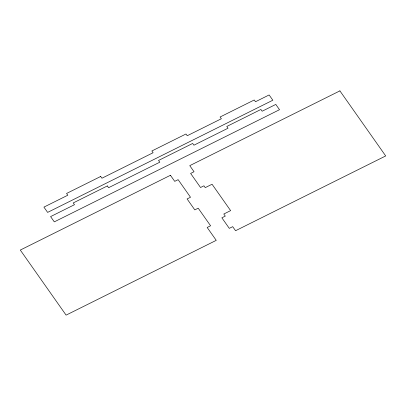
<?xml version="1.0" encoding="UTF-8"?>
<svg xmlns="http://www.w3.org/2000/svg" width="406" height="406" viewBox="0 0 406 406"><rect width="100%" height="100%" fill="white"/><g stroke="black" fill="none" stroke-linecap="round" stroke-linejoin="round"><path stroke-width="0.61" d="M100.688 176.468L66.564 193.464L67.802 195.225L43.919 207.121L47.629 212.394L272.842 100.226L269.127 94.948L255.475 101.749L254.237 99.988L220.118 116.984L221.356 118.745L187.232 135.736L185.994 133.98L151.869 150.976L153.108 152.732L101.926 178.229L100.688 176.468M107.357 185.943L73.237 202.939L74.471 204.7L50.588 216.596L54.302 221.874L279.511 109.701L275.796 104.423L262.149 111.224L260.911 109.463L226.787 126.459L228.025 128.22L193.901 145.211L192.662 143.455L158.543 160.451L159.781 162.207L108.595 187.704L107.357 185.943M170.439 175.28L20.3 250.06L66.102 315.127L216.241 240.347L207.177 227.472L210.592 225.772L198.209 208.187L194.799 209.887L187.1 198.945L190.51 197.245L178.132 179.66L174.722 181.36L170.439 175.28M339.898 90.873L189.759 165.653L194.043 171.738L190.627 173.438L200.534 187.506L203.944 185.806L205.233 187.638L212.059 184.238L230.623 210.618L223.802 214.018L225.279 216.114L221.869 217.814L229.294 228.365L232.704 226.665L235.561 230.72L385.7 155.94L339.898 90.873"/></g></svg>
